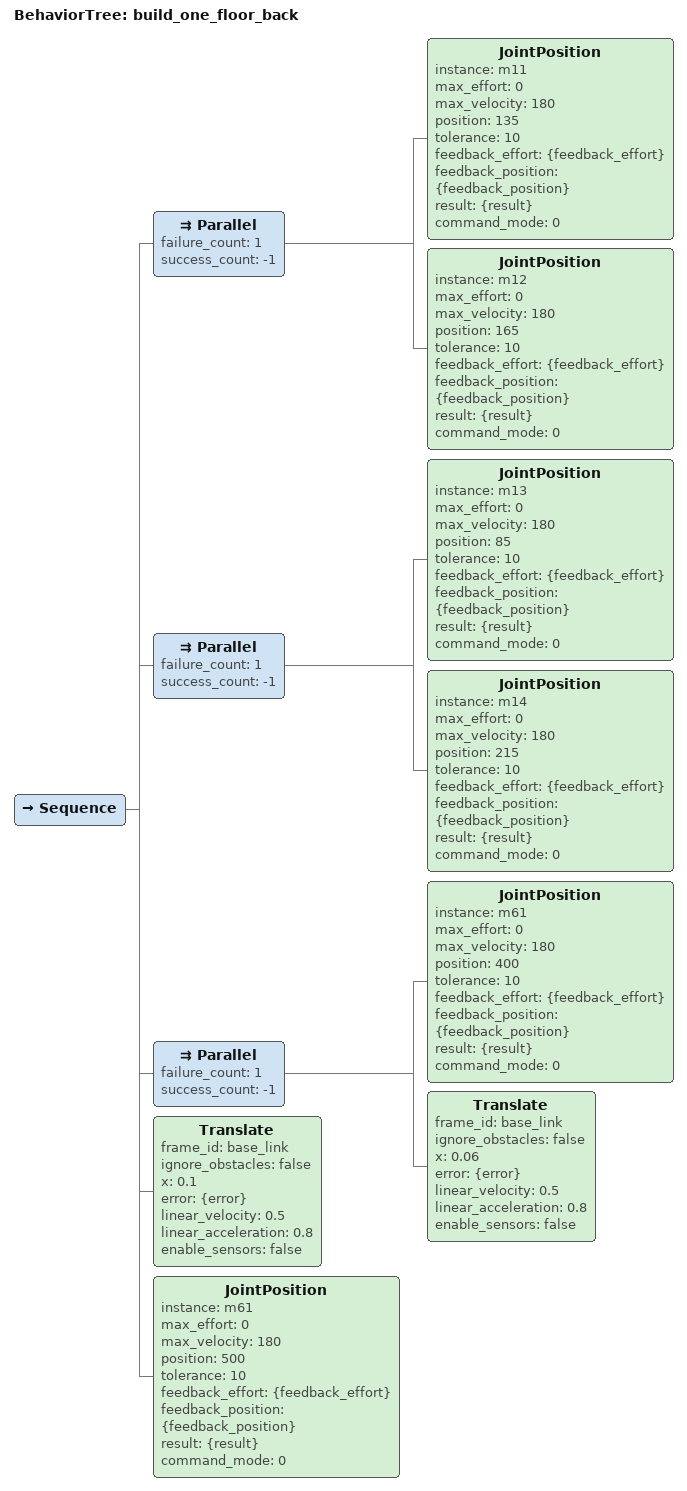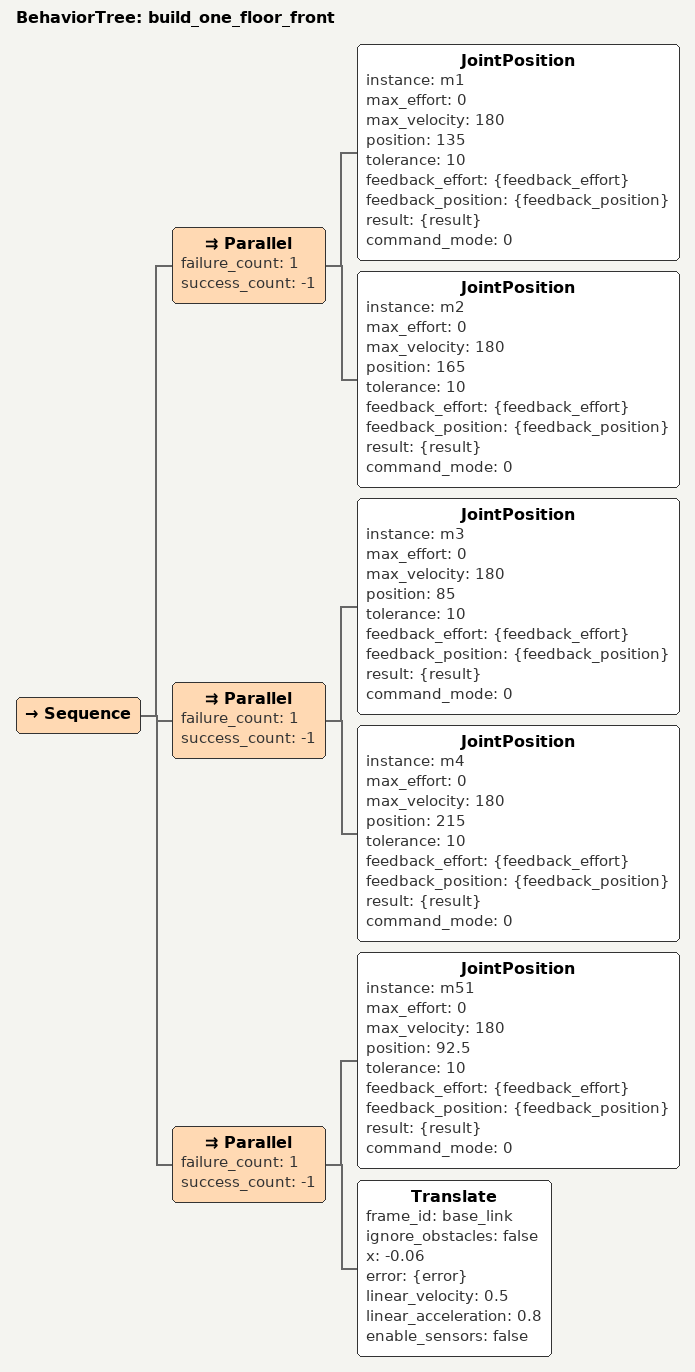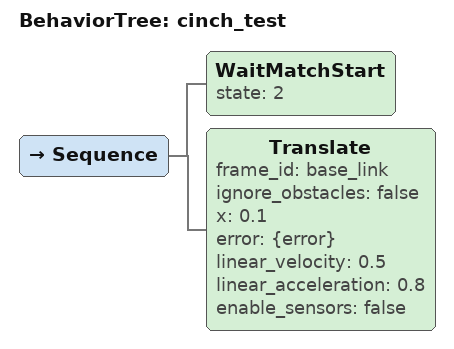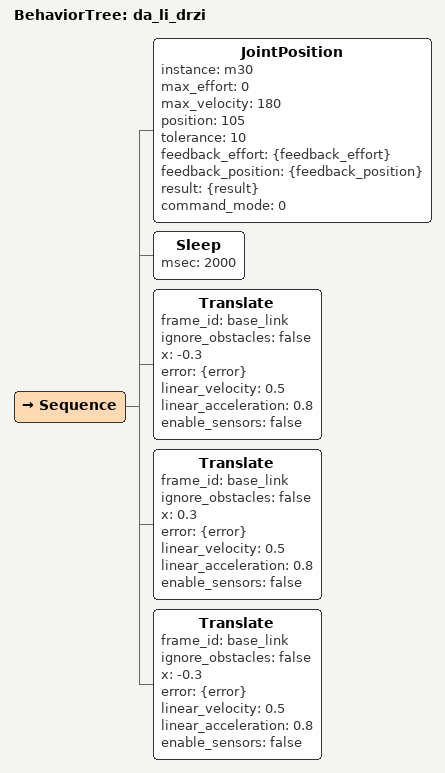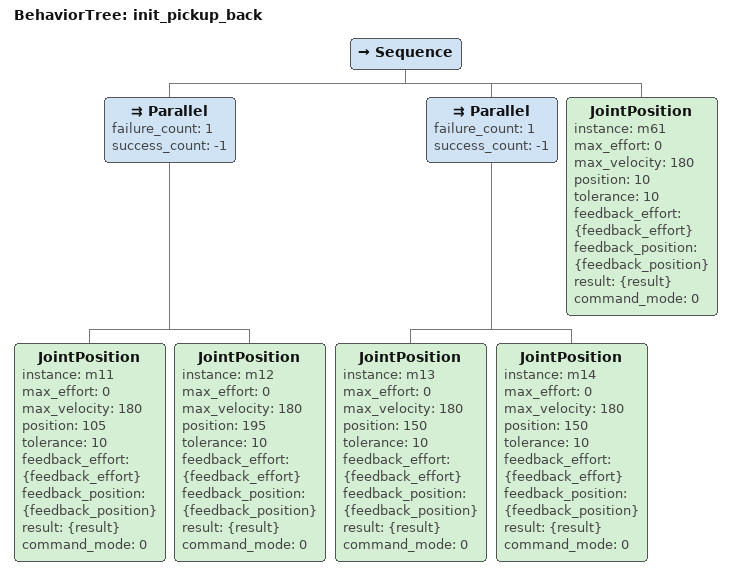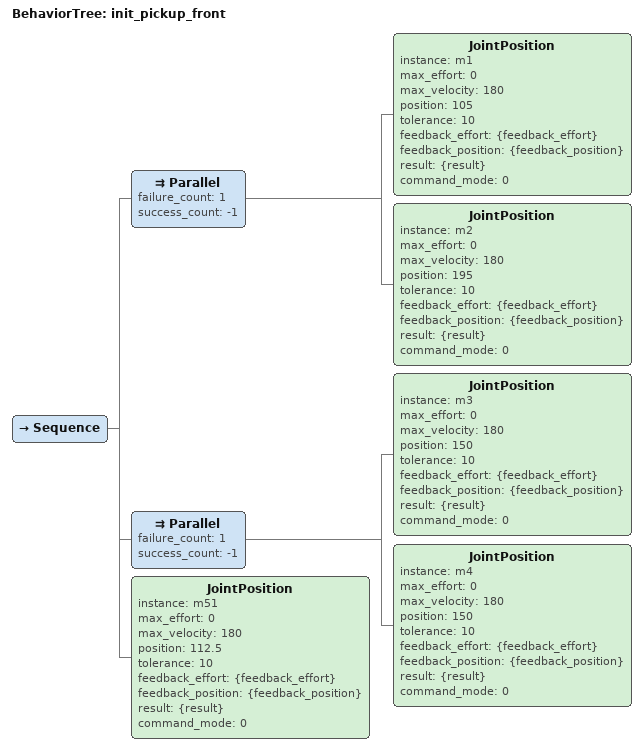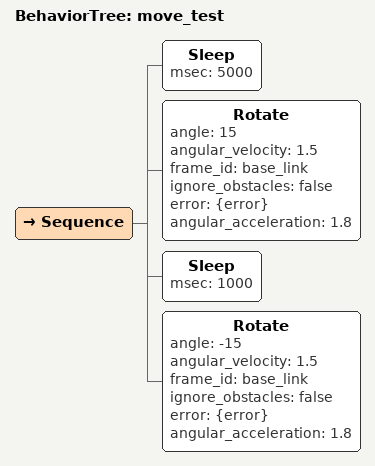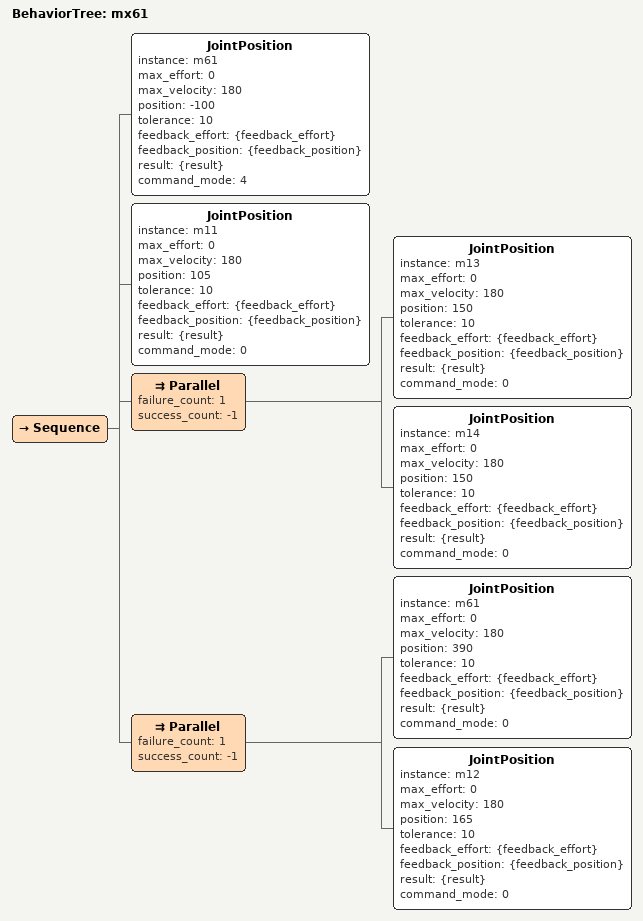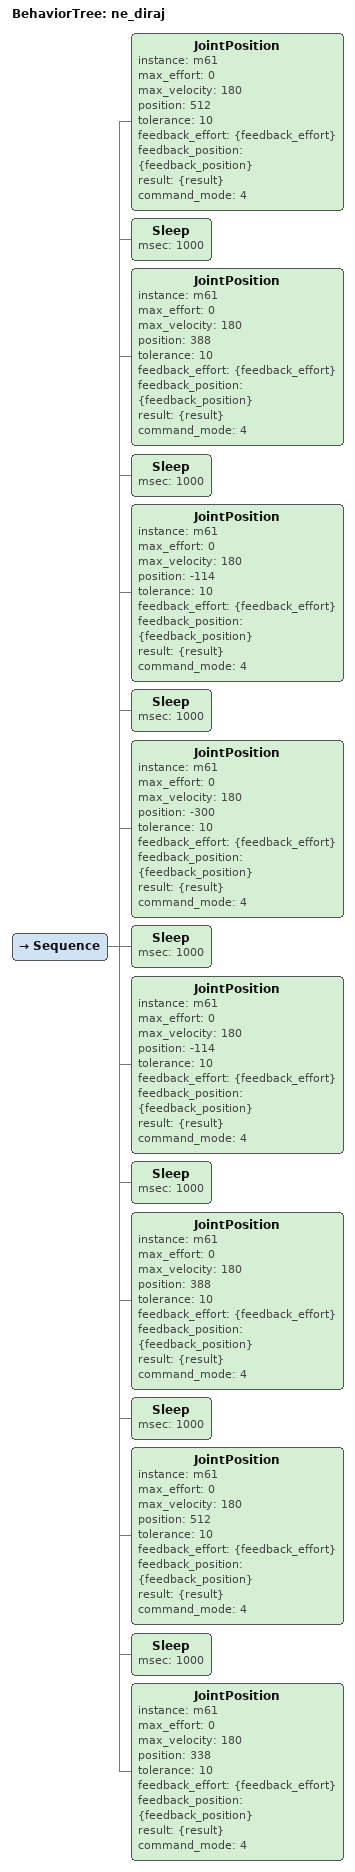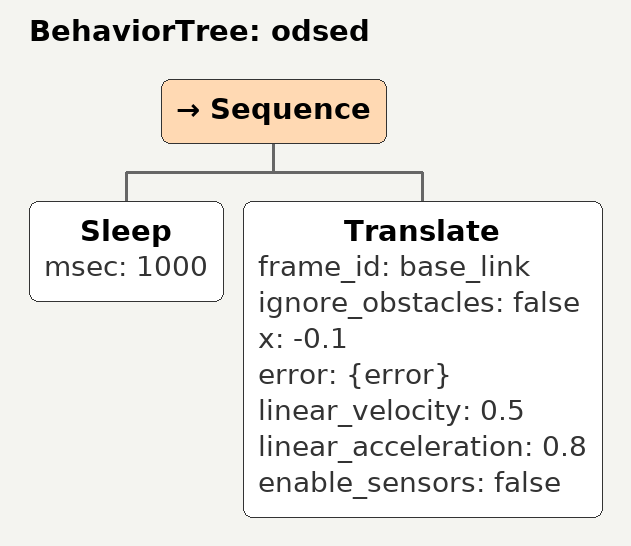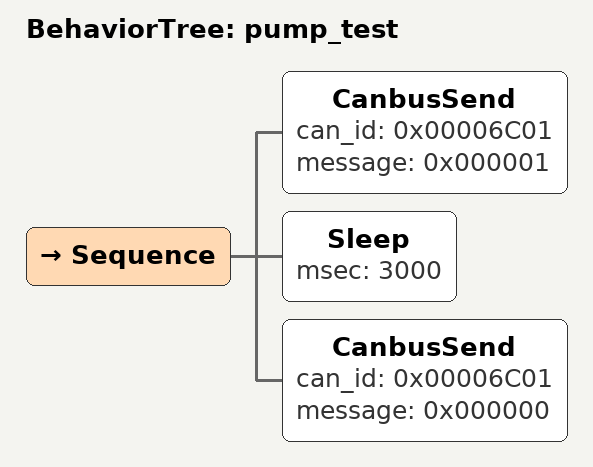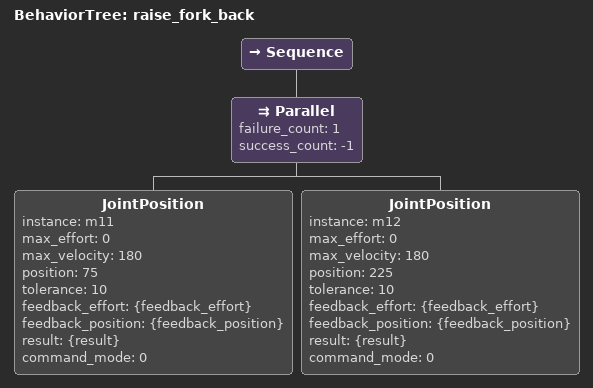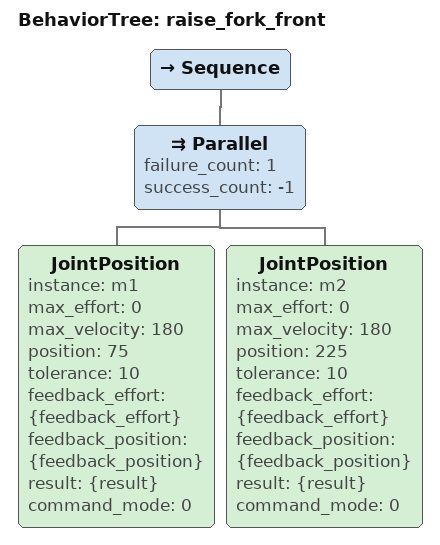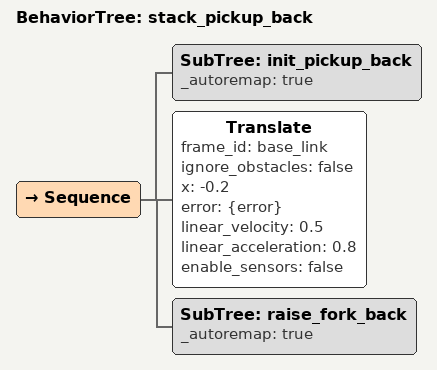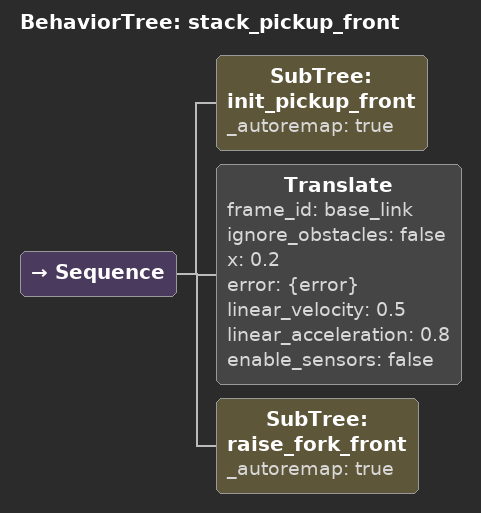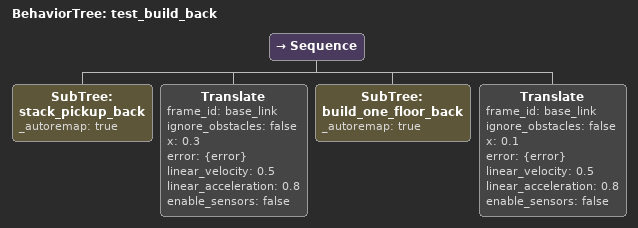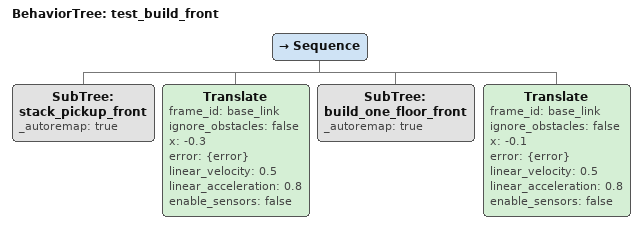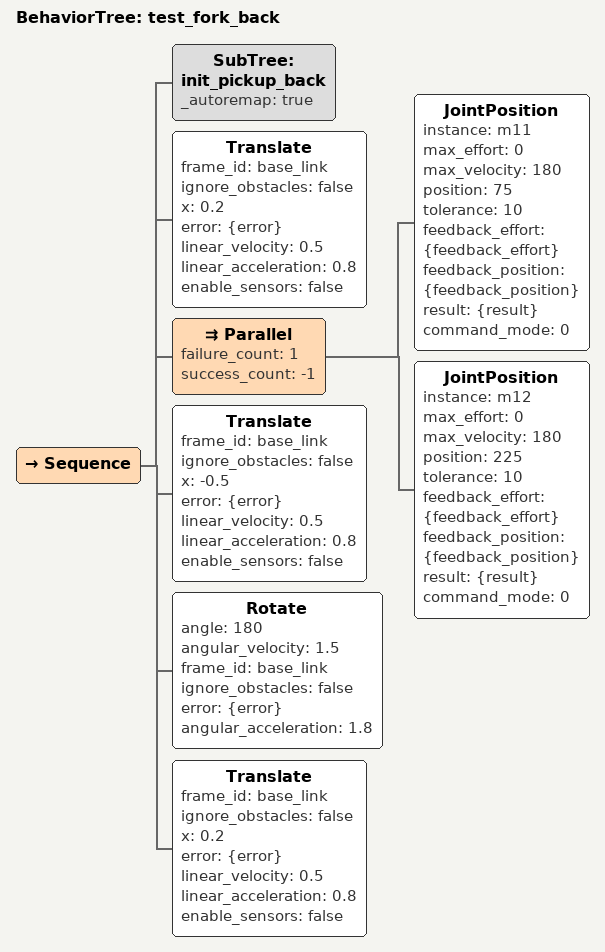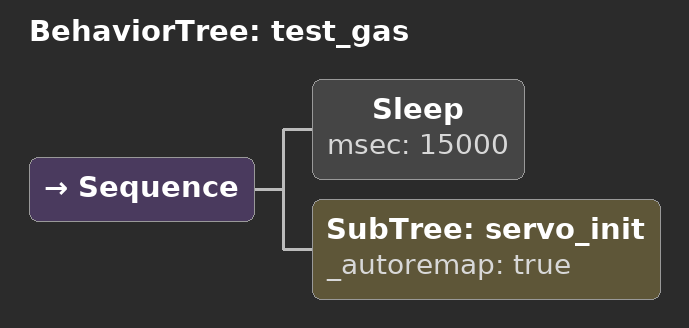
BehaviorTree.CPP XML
<?xml version="1.0" encoding="UTF-8"?>
<root BTCPP_format="4">
  <BehaviorTree ID="build_one_floor_back">
    <Sequence>
      <Parallel failure_count="1"
                success_count="-1">
        <JointPosition instance="m11"
                       max_effort="0"
                       max_velocity="180"
                       position="135"
                       tolerance="10"
                       feedback_effort="{feedback_effort}"
                       feedback_position="{feedback_position}"
                       result="{result}"
                       command_mode="0"/>
        <JointPosition instance="m12"
                       max_effort="0"
                       max_velocity="180"
                       position="165"
                       tolerance="10"
                       feedback_effort="{feedback_effort}"
                       feedback_position="{feedback_position}"
                       result="{result}"
                       command_mode="0"/>
      </Parallel>
      <Parallel failure_count="1"
                success_count="-1">
        <JointPosition instance="m13"
                       max_effort="0"
                       max_velocity="180"
                       position="85"
                       tolerance="10"
                       feedback_effort="{feedback_effort}"
                       feedback_position="{feedback_position}"
                       result="{result}"
                       command_mode="0"/>
        <JointPosition instance="m14"
                       max_effort="0"
                       max_velocity="180"
                       position="215"
                       tolerance="10"
                       feedback_effort="{feedback_effort}"
                       feedback_position="{feedback_position}"
                       result="{result}"
                       command_mode="0"/>
      </Parallel>
      <Parallel failure_count="1"
                success_count="-1">
        <JointPosition instance="m61"
                       max_effort="0"
                       max_velocity="180"
                       position="400"
                       tolerance="10"
                       feedback_effort="{feedback_effort}"
                       feedback_position="{feedback_position}"
                       result="{result}"
                       command_mode="0"/>
        <Translate frame_id="base_link"
                   ignore_obstacles="false"
                   x="0.06"
                   error="{error}"
                   linear_velocity="0.5"
                   linear_acceleration="0.8"
                   enable_sensors="false"/>
      </Parallel>
      <Translate frame_id="base_link"
                 ignore_obstacles="false"
                 x="0.1"
                 error="{error}"
                 linear_velocity="0.5"
                 linear_acceleration="0.8"
                 enable_sensors="false"/>
      <JointPosition instance="m61"
                     max_effort="0"
                     max_velocity="180"
                     position="500"
                     tolerance="10"
                     feedback_effort="{feedback_effort}"
                     feedback_position="{feedback_position}"
                     result="{result}"
                     command_mode="0"/>
    </Sequence>
  </BehaviorTree>

  <BehaviorTree ID="build_one_floor_front">
    <Sequence>
      <Parallel failure_count="1"
                success_count="-1">
        <JointPosition instance="m1"
                       max_effort="0"
                       max_velocity="180"
                       position="135"
                       tolerance="10"
                       feedback_effort="{feedback_effort}"
                       feedback_position="{feedback_position}"
                       result="{result}"
                       command_mode="0"/>
        <JointPosition instance="m2"
                       max_effort="0"
                       max_velocity="180"
                       position="165"
                       tolerance="10"
                       feedback_effort="{feedback_effort}"
                       feedback_position="{feedback_position}"
                       result="{result}"
                       command_mode="0"/>
      </Parallel>
      <Parallel failure_count="1"
                success_count="-1">
        <JointPosition instance="m3"
                       max_effort="0"
                       max_velocity="180"
                       position="85"
                       tolerance="10"
                       feedback_effort="{feedback_effort}"
                       feedback_position="{feedback_position}"
                       result="{result}"
                       command_mode="0"/>
        <JointPosition instance="m4"
                       max_effort="0"
                       max_velocity="180"
                       position="215"
                       tolerance="10"
                       feedback_effort="{feedback_effort}"
                       feedback_position="{feedback_position}"
                       result="{result}"
                       command_mode="0"/>
      </Parallel>
      <Parallel failure_count="1"
                success_count="-1">
        <JointPosition instance="m51"
                       max_effort="0"
                       max_velocity="180"
                       position="92.5"
                       tolerance="10"
                       feedback_effort="{feedback_effort}"
                       feedback_position="{feedback_position}"
                       result="{result}"
                       command_mode="0"/>
        <Translate frame_id="base_link"
                   ignore_obstacles="false"
                   x="-0.06"
                   error="{error}"
                   linear_velocity="0.5"
                   linear_acceleration="0.8"
                   enable_sensors="false"/>
      </Parallel>
    </Sequence>
  </BehaviorTree>

  <BehaviorTree ID="cinch_test">
    <Sequence>
      <WaitMatchStart state="2"/>
      <Translate frame_id="base_link"
                 ignore_obstacles="false"
                 x="0.1"
                 error="{error}"
                 linear_velocity="0.5"
                 linear_acceleration="0.8"
                 enable_sensors="false"/>
    </Sequence>
  </BehaviorTree>

  <BehaviorTree ID="da_li_drzi">
    <Sequence>
      <JointPosition instance="m30"
                     max_effort="0"
                     max_velocity="180"
                     position="105"
                     tolerance="10"
                     feedback_effort="{feedback_effort}"
                     feedback_position="{feedback_position}"
                     result="{result}"
                     command_mode="0"/>
      <Sleep msec="2000"/>
      <Translate frame_id="base_link"
                 ignore_obstacles="false"
                 x="-0.3"
                 error="{error}"
                 linear_velocity="0.5"
                 linear_acceleration="0.8"
                 enable_sensors="false"/>
      <Translate frame_id="base_link"
                 ignore_obstacles="false"
                 x="0.3"
                 error="{error}"
                 linear_velocity="0.5"
                 linear_acceleration="0.8"
                 enable_sensors="false"/>
      <Translate frame_id="base_link"
                 ignore_obstacles="false"
                 x="-0.3"
                 error="{error}"
                 linear_velocity="0.5"
                 linear_acceleration="0.8"
                 enable_sensors="false"/>
    </Sequence>
  </BehaviorTree>

  <BehaviorTree ID="init_pickup_back">
    <Sequence>
      <Parallel failure_count="1"
                success_count="-1">
        <JointPosition instance="m11"
                       max_effort="0"
                       max_velocity="180"
                       position="105"
                       tolerance="10"
                       feedback_effort="{feedback_effort}"
                       feedback_position="{feedback_position}"
                       result="{result}"
                       command_mode="0"/>
        <JointPosition instance="m12"
                       max_effort="0"
                       max_velocity="180"
                       position="195"
                       tolerance="10"
                       feedback_effort="{feedback_effort}"
                       feedback_position="{feedback_position}"
                       result="{result}"
                       command_mode="0"/>
      </Parallel>
      <Parallel failure_count="1"
                success_count="-1">
        <JointPosition instance="m13"
                       max_effort="0"
                       max_velocity="180"
                       position="150"
                       tolerance="10"
                       feedback_effort="{feedback_effort}"
                       feedback_position="{feedback_position}"
                       result="{result}"
                       command_mode="0"/>
        <JointPosition instance="m14"
                       max_effort="0"
                       max_velocity="180"
                       position="150"
                       tolerance="10"
                       feedback_effort="{feedback_effort}"
                       feedback_position="{feedback_position}"
                       result="{result}"
                       command_mode="0"/>
      </Parallel>
      <JointPosition instance="m61"
                     max_effort="0"
                     max_velocity="180"
                     position="10"
                     tolerance="10"
                     feedback_effort="{feedback_effort}"
                     feedback_position="{feedback_position}"
                     result="{result}"
                     command_mode="0"/>
    </Sequence>
  </BehaviorTree>

  <BehaviorTree ID="init_pickup_front">
    <Sequence>
      <Parallel failure_count="1"
                success_count="-1">
        <JointPosition instance="m1"
                       max_effort="0"
                       max_velocity="180"
                       position="105"
                       tolerance="10"
                       feedback_effort="{feedback_effort}"
                       feedback_position="{feedback_position}"
                       result="{result}"
                       command_mode="0"/>
        <JointPosition instance="m2"
                       max_effort="0"
                       max_velocity="180"
                       position="195"
                       tolerance="10"
                       feedback_effort="{feedback_effort}"
                       feedback_position="{feedback_position}"
                       result="{result}"
                       command_mode="0"/>
      </Parallel>
      <Parallel failure_count="1"
                success_count="-1">
        <JointPosition instance="m3"
                       max_effort="0"
                       max_velocity="180"
                       position="150"
                       tolerance="10"
                       feedback_effort="{feedback_effort}"
                       feedback_position="{feedback_position}"
                       result="{result}"
                       command_mode="0"/>
        <JointPosition instance="m4"
                       max_effort="0"
                       max_velocity="180"
                       position="150"
                       tolerance="10"
                       feedback_effort="{feedback_effort}"
                       feedback_position="{feedback_position}"
                       result="{result}"
                       command_mode="0"/>
      </Parallel>
      <JointPosition instance="m51"
                     max_effort="0"
                     max_velocity="180"
                     position="112.5"
                     tolerance="10"
                     feedback_effort="{feedback_effort}"
                     feedback_position="{feedback_position}"
                     result="{result}"
                     command_mode="0"/>
    </Sequence>
  </BehaviorTree>

  <BehaviorTree ID="move_test">
    <Sequence>
      <Sleep msec="5000"/>
      <Rotate angle="15"
              angular_velocity="1.5"
              frame_id="base_link"
              ignore_obstacles="false"
              error="{error}"
              angular_acceleration="1.8"/>
      <Sleep msec="1000"/>
      <Rotate angle="-15"
              angular_velocity="1.5"
              frame_id="base_link"
              ignore_obstacles="false"
              error="{error}"
              angular_acceleration="1.8"/>
    </Sequence>
  </BehaviorTree>

  <BehaviorTree ID="mx61">
    <Sequence>
      <JointPosition instance="m61"
                     max_effort="0"
                     max_velocity="180"
                     position="-100"
                     tolerance="10"
                     feedback_effort="{feedback_effort}"
                     feedback_position="{feedback_position}"
                     result="{result}"
                     command_mode="4"/>
      <JointPosition instance="m11"
                     max_effort="0"
                     max_velocity="180"
                     position="105"
                     tolerance="10"
                     feedback_effort="{feedback_effort}"
                     feedback_position="{feedback_position}"
                     result="{result}"
                     command_mode="0"/>
      <Parallel failure_count="1"
                success_count="-1">
        <JointPosition instance="m13"
                       max_effort="0"
                       max_velocity="180"
                       position="150"
                       tolerance="10"
                       feedback_effort="{feedback_effort}"
                       feedback_position="{feedback_position}"
                       result="{result}"
                       command_mode="0"/>
        <JointPosition instance="m14"
                       max_effort="0"
                       max_velocity="180"
                       position="150"
                       tolerance="10"
                       feedback_effort="{feedback_effort}"
                       feedback_position="{feedback_position}"
                       result="{result}"
                       command_mode="0"/>
      </Parallel>
      <Parallel failure_count="1"
                success_count="-1">
        <JointPosition instance="m61"
                       max_effort="0"
                       max_velocity="180"
                       position="390"
                       tolerance="10"
                       feedback_effort="{feedback_effort}"
                       feedback_position="{feedback_position}"
                       result="{result}"
                       command_mode="0"/>
        <JointPosition instance="m12"
                       max_effort="0"
                       max_velocity="180"
                       position="165"
                       tolerance="10"
                       feedback_effort="{feedback_effort}"
                       feedback_position="{feedback_position}"
                       result="{result}"
                       command_mode="0"/>
      </Parallel>
    </Sequence>
  </BehaviorTree>

  <BehaviorTree ID="ne_diraj">
    <Sequence>
      <JointPosition instance="m61"
                     max_effort="0"
                     max_velocity="180"
                     position="512"
                     tolerance="10"
                     feedback_effort="{feedback_effort}"
                     feedback_position="{feedback_position}"
                     result="{result}"
                     command_mode="4"/>
      <Sleep msec="1000"/>
      <JointPosition instance="m61"
                     max_effort="0"
                     max_velocity="180"
                     position="388"
                     tolerance="10"
                     feedback_effort="{feedback_effort}"
                     feedback_position="{feedback_position}"
                     result="{result}"
                     command_mode="4"/>
      <Sleep msec="1000"/>
      <JointPosition instance="m61"
                     max_effort="0"
                     max_velocity="180"
                     position="-114"
                     tolerance="10"
                     feedback_effort="{feedback_effort}"
                     feedback_position="{feedback_position}"
                     result="{result}"
                     command_mode="4"/>
      <Sleep msec="1000"/>
      <JointPosition instance="m61"
                     max_effort="0"
                     max_velocity="180"
                     position="-300"
                     tolerance="10"
                     feedback_effort="{feedback_effort}"
                     feedback_position="{feedback_position}"
                     result="{result}"
                     command_mode="4"/>
      <Sleep msec="1000"/>
      <JointPosition instance="m61"
                     max_effort="0"
                     max_velocity="180"
                     position="-114"
                     tolerance="10"
                     feedback_effort="{feedback_effort}"
                     feedback_position="{feedback_position}"
                     result="{result}"
                     command_mode="4"/>
      <Sleep msec="1000"/>
      <JointPosition instance="m61"
                     max_effort="0"
                     max_velocity="180"
                     position="388"
                     tolerance="10"
                     feedback_effort="{feedback_effort}"
                     feedback_position="{feedback_position}"
                     result="{result}"
                     command_mode="4"/>
      <Sleep msec="1000"/>
      <JointPosition instance="m61"
                     max_effort="0"
                     max_velocity="180"
                     position="512"
                     tolerance="10"
                     feedback_effort="{feedback_effort}"
                     feedback_position="{feedback_position}"
                     result="{result}"
                     command_mode="4"/>
      <Sleep msec="1000"/>
      <JointPosition instance="m61"
                     max_effort="0"
                     max_velocity="180"
                     position="338"
                     tolerance="10"
                     feedback_effort="{feedback_effort}"
                     feedback_position="{feedback_position}"
                     result="{result}"
                     command_mode="4"/>
    </Sequence>
  </BehaviorTree>

  <BehaviorTree ID="odsed">
    <Sequence>
      <Sleep msec="1000"/>
      <Translate frame_id="base_link"
                 ignore_obstacles="false"
                 x="-0.1"
                 error="{error}"
                 linear_velocity="0.5"
                 linear_acceleration="0.8"
                 enable_sensors="false"/>
    </Sequence>
  </BehaviorTree>

  <BehaviorTree ID="pump_test">
    <Sequence>
      <CanbusSend can_id="0x00006C01"
                  message="0x000001"/>
      <Sleep msec="3000"/>
      <CanbusSend can_id="0x00006C01"
                  message="0x000000"/>
    </Sequence>
  </BehaviorTree>

  <BehaviorTree ID="raise_fork_back">
    <Sequence>
      <Parallel failure_count="1"
                success_count="-1">
        <JointPosition instance="m11"
                       max_effort="0"
                       max_velocity="180"
                       position="75"
                       tolerance="10"
                       feedback_effort="{feedback_effort}"
                       feedback_position="{feedback_position}"
                       result="{result}"
                       command_mode="0"/>
        <JointPosition instance="m12"
                       max_effort="0"
                       max_velocity="180"
                       position="225"
                       tolerance="10"
                       feedback_effort="{feedback_effort}"
                       feedback_position="{feedback_position}"
                       result="{result}"
                       command_mode="0"/>
      </Parallel>
    </Sequence>
  </BehaviorTree>

  <BehaviorTree ID="raise_fork_front">
    <Sequence>
      <Parallel failure_count="1"
                success_count="-1">
        <JointPosition instance="m1"
                       max_effort="0"
                       max_velocity="180"
                       position="75"
                       tolerance="10"
                       feedback_effort="{feedback_effort}"
                       feedback_position="{feedback_position}"
                       result="{result}"
                       command_mode="0"/>
        <JointPosition instance="m2"
                       max_effort="0"
                       max_velocity="180"
                       position="225"
                       tolerance="10"
                       feedback_effort="{feedback_effort}"
                       feedback_position="{feedback_position}"
                       result="{result}"
                       command_mode="0"/>
      </Parallel>
    </Sequence>
  </BehaviorTree>

  <BehaviorTree ID="stack_pickup_back">
    <Sequence>
      <SubTree ID="init_pickup_back"
               _autoremap="true"/>
      <Translate frame_id="base_link"
                 ignore_obstacles="false"
                 x="-0.2"
                 error="{error}"
                 linear_velocity="0.5"
                 linear_acceleration="0.8"
                 enable_sensors="false"/>
      <SubTree ID="raise_fork_back"
               _autoremap="true"/>
    </Sequence>
  </BehaviorTree>

  <BehaviorTree ID="stack_pickup_front">
    <Sequence>
      <SubTree ID="init_pickup_front"
               _autoremap="true"/>
      <Translate frame_id="base_link"
                 ignore_obstacles="false"
                 x="0.2"
                 error="{error}"
                 linear_velocity="0.5"
                 linear_acceleration="0.8"
                 enable_sensors="false"/>
      <SubTree ID="raise_fork_front"
               _autoremap="true"/>
    </Sequence>
  </BehaviorTree>

  <BehaviorTree ID="test_build_back">
    <Sequence>
      <SubTree ID="stack_pickup_back"
               _autoremap="true"/>
      <Translate frame_id="base_link"
                 ignore_obstacles="false"
                 x="0.3"
                 error="{error}"
                 linear_velocity="0.5"
                 linear_acceleration="0.8"
                 enable_sensors="false"/>
      <SubTree ID="build_one_floor_back"
               _autoremap="true"/>
      <Translate frame_id="base_link"
                 ignore_obstacles="false"
                 x="0.1"
                 error="{error}"
                 linear_velocity="0.5"
                 linear_acceleration="0.8"
                 enable_sensors="false"/>
    </Sequence>
  </BehaviorTree>

  <BehaviorTree ID="test_build_front">
    <Sequence>
      <SubTree ID="stack_pickup_front"
               _autoremap="true"/>
      <Translate frame_id="base_link"
                 ignore_obstacles="false"
                 x="-0.3"
                 error="{error}"
                 linear_velocity="0.5"
                 linear_acceleration="0.8"
                 enable_sensors="false"/>
      <SubTree ID="build_one_floor_front"
               _autoremap="true"/>
      <Translate frame_id="base_link"
                 ignore_obstacles="false"
                 x="-0.1"
                 error="{error}"
                 linear_velocity="0.5"
                 linear_acceleration="0.8"
                 enable_sensors="false"/>
    </Sequence>
  </BehaviorTree>

  <BehaviorTree ID="test_fork_back">
    <Sequence>
      <SubTree ID="init_pickup_back"
               _autoremap="true"/>
      <Translate frame_id="base_link"
                 ignore_obstacles="false"
                 x="0.2"
                 error="{error}"
                 linear_velocity="0.5"
                 linear_acceleration="0.8"
                 enable_sensors="false"/>
      <Parallel failure_count="1"
                success_count="-1">
        <JointPosition instance="m11"
                       max_effort="0"
                       max_velocity="180"
                       position="75"
                       tolerance="10"
                       feedback_effort="{feedback_effort}"
                       feedback_position="{feedback_position}"
                       result="{result}"
                       command_mode="0"/>
        <JointPosition instance="m12"
                       max_effort="0"
                       max_velocity="180"
                       position="225"
                       tolerance="10"
                       feedback_effort="{feedback_effort}"
                       feedback_position="{feedback_position}"
                       result="{result}"
                       command_mode="0"/>
      </Parallel>
      <Translate frame_id="base_link"
                 ignore_obstacles="false"
                 x="-0.5"
                 error="{error}"
                 linear_velocity="0.5"
                 linear_acceleration="0.8"
                 enable_sensors="false"/>
      <Rotate angle="180"
              angular_velocity="1.5"
              frame_id="base_link"
              ignore_obstacles="false"
              error="{error}"
              angular_acceleration="1.8"/>
      <Translate frame_id="base_link"
                 ignore_obstacles="false"
                 x="0.2"
                 error="{error}"
                 linear_velocity="0.5"
                 linear_acceleration="0.8"
                 enable_sensors="false"/>
    </Sequence>
  </BehaviorTree>

  <BehaviorTree ID="test_gas">
    <Sequence>
      <Sleep msec="15000"/>
      <SubTree ID="servo_init"
               _autoremap="true"/>
    </Sequence>
  </BehaviorTree>

</root>
